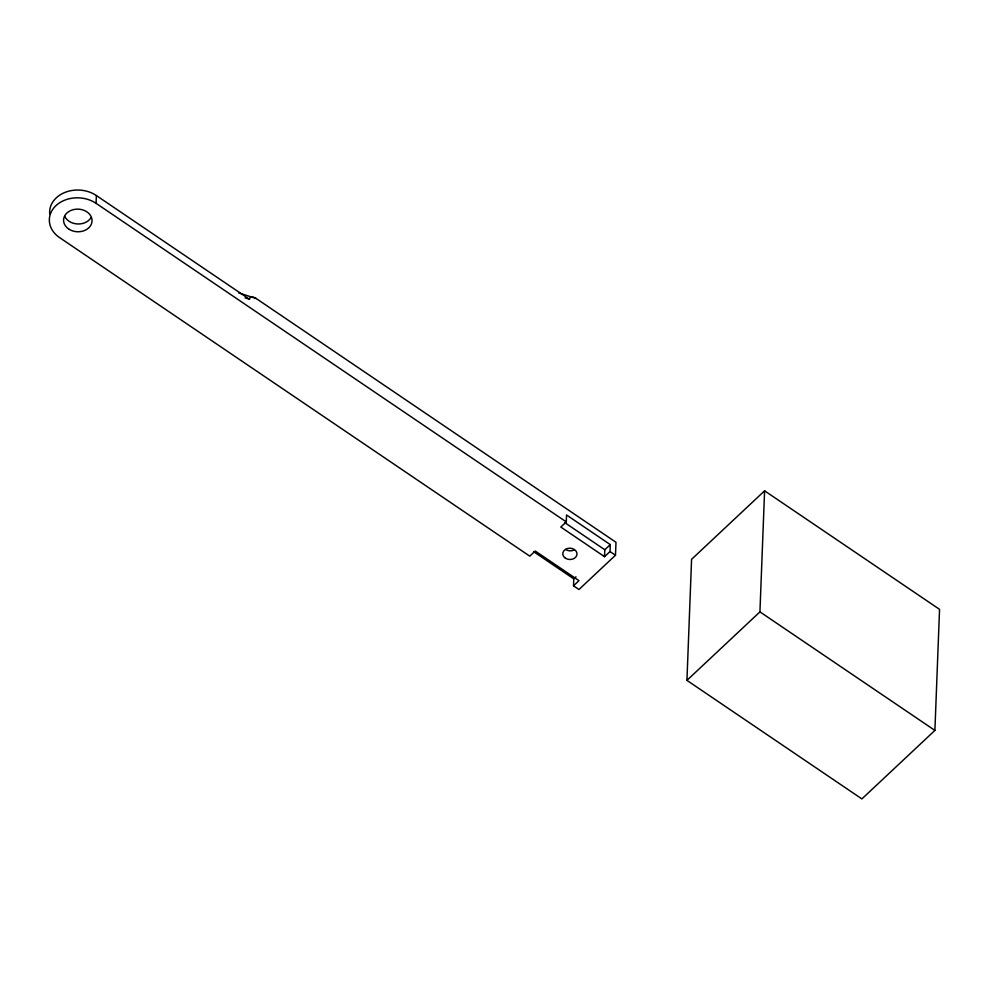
<?xml version="1.0" encoding="UTF-8"?>
<svg xmlns="http://www.w3.org/2000/svg" width="989" height="989" viewBox="0 0 989 989"><rect width="100%" height="100%" fill="white"/><g stroke="black" fill="none" stroke-linecap="round" stroke-linejoin="round"><path stroke-width="1.48" d="M566.277 521.908L566.536 514.985L610.287 544.63L610.015 551.541L604.539 556.683L560.8 527.05L566.277 521.908L96.069 203.326L96.378 195.55A28.496 22.636 2.2 0 0 64.903 192.435A28.496 22.636 2.2 0 0 49.747 214.304M238.695 292.868L256.262 298.554L615.986 542.281L615.479 555.249L578.973 589.493L573.509 585.797L573.781 578.874L575.969 576.822M604.539 556.683L604.811 549.76L610.287 544.63M686.935 680.37L691.583 559.317L764.596 490.816L939.55 609.36L934.902 730.414L861.889 798.914L686.935 680.37L759.935 611.87L764.596 490.816M573.509 585.797L578.985 580.654L535.247 551.021L529.77 556.152L59.563 237.583A28.496 22.636 2.2 0 1 55.953 205.638A28.496 22.636 2.2 0 1 96.069 203.326M245.111 297.874L249.5 299.296A8.542 4.08 46.8 0 1 256.262 298.554M759.935 611.87L934.902 730.414M96.378 195.55L249.5 299.296M610.015 551.541L615.479 555.249M564.818 522.662L604.811 549.76M533.788 551.775L573.781 578.874M91.05 217.617A14.242 11.312 2.2 0 1 77.538 223.971A14.242 11.312 2.2 0 1 64.755 216.381M574.325 549.884A7.121 5.662 2.2 0 1 565.659 549.488M565.325 558.13A7.121 5.662 2.2 0 0 576.908 554.916A7.121 5.662 2.2 0 0 567.439 548.499A7.121 5.662 2.2 0 0 565.325 558.13M68.698 229.015A14.242 11.312 2.2 0 0 91.853 222.587A14.242 11.312 2.2 0 0 72.914 209.755A14.242 11.312 2.2 0 0 68.698 229.015"/></g></svg>
